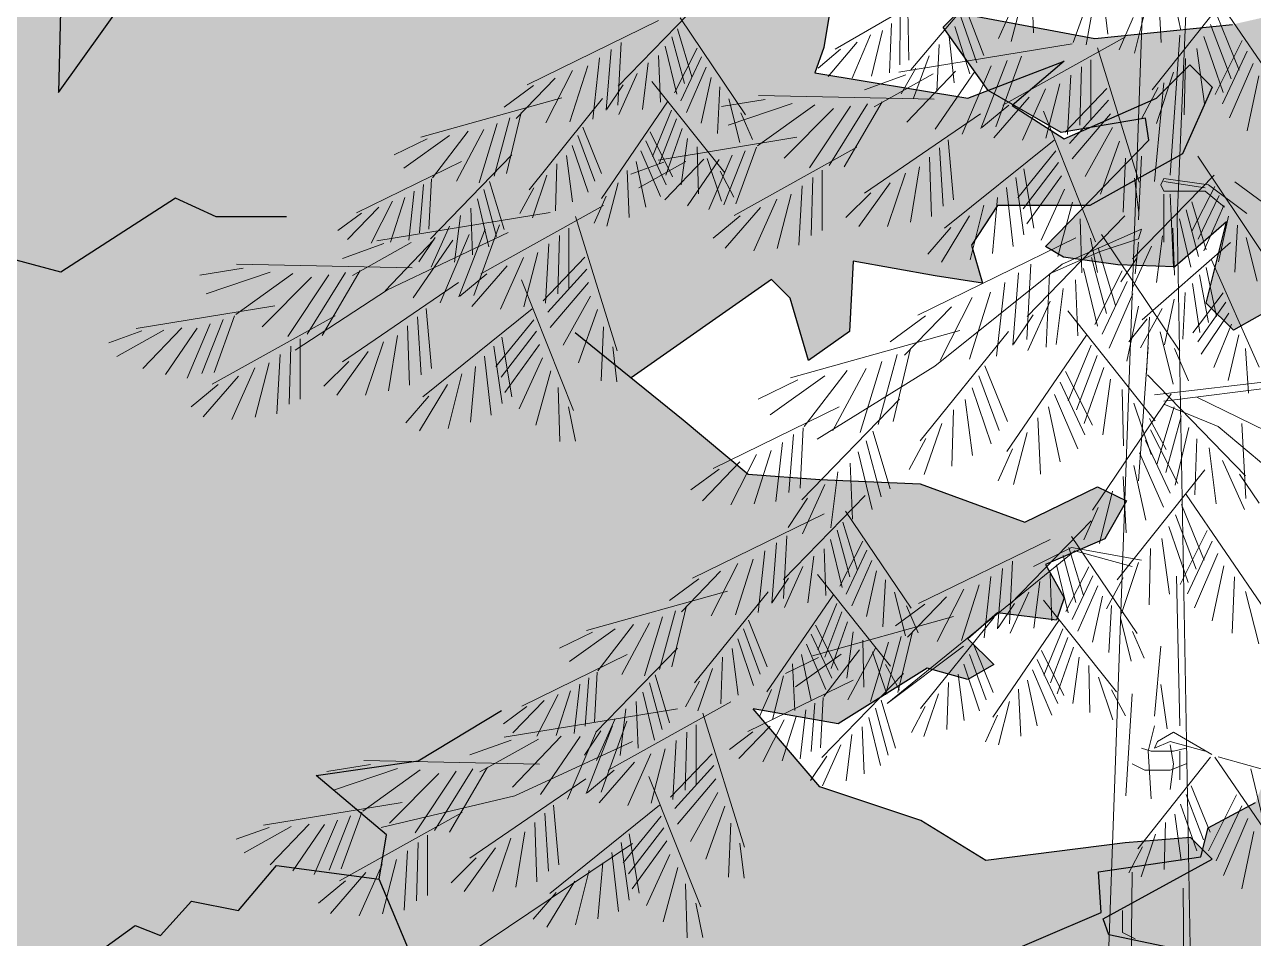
# Model space of a CAD drawing. Header units: millimetres. Extents: x 2403 to 72627, y 1744 to 50777.
# Drawn here: x 17841 to 22744, y 30528 to 34175 of the extents above; entities that cross this region are included whole.
import ezdxf

# ---------------------------------------------------------------- set-up
doc = ezdxf.new("R2010")
doc.units = ezdxf.units.MM
doc.layers.add('dwgmodels.com', color=250, linetype='Continuous')

# ---------------------------------------------------------------- blocks, each defined once
blk = doc.blocks.new('de7')
at = {"layer": 'dwgmodels.com', "linetype": 'Continuous', "lineweight": 0}
for p, q in [((-209.2, 39.8), (-24.2, 5194.2)), ((24.1, 3951.6), (-30.5, 2656.6)), ((-47.3, 3142.1), (-23.5, 3032.6)), ((-411.7, 3132.1), (-562.2, 2953.3)), ((-320.9, 3120.7), (-317.3, 3027.1)), ((-180.3, 3117.3), (-169.3, 3024.3)), ((94.1, 3133.1), (-80.4, 2913.6)), ((-68.6, 3120.1), (-62.7, 3007.8)), ((-510.9, 3112), (-713, 2994.7)), ((-339.1, 3096.5), (-362, 3009.9)), ((-196.5, 3091.8), (-212.6, 3003.6)), ((-90, 3090.8), (-116.2, 2986.4)), ((-983.4, 3088.6), (-1146.2, 2920.9)), ((-568.1, 3072.8), (-566.3, 2972.7)), ((-452.2, 3075.9), (-416.6, 2982.2)), ((-363.4, 3069.4), (-387.5, 3016.2)), ((57, 3084.1), (215.3, 2852.6)), ((-1065.3, 3051.7), (-1327.7, 2923.3)), ((-1022.7, 3057.2), (-892, 2863.5)), ((-600.9, 3046.2), (-604.8, 2947.7)), ((-583.4, 3060.4), (-584.4, 2963.7)), ((-462.5, 3059), (-430.6, 2967.7)), ((-218.6, 3062.9), (-238.5, 3007.9)), ((-118.7, 3057.9), (-146.8, 2993.6)), ((35.7, 3043.7), (76.9, 2935.2)), ((47.4, 3064.3), (93.2, 2953.1)), ((-1039.3, 3019.3), (-1014, 2926)), ((-1027.8, 3035.4), (-999, 2939.5)), ((-642.7, 3023), (-679, 2936.7)), ((-618.7, 3031.8), (-640.6, 2941)), ((-486, 3020.1), (-475.8, 2927.3)), ((-474.1, 3039.7), (-444.4, 2945.7)), ((-133.6, 3019.5), (-378.7, 2883.2)), ((-44.5, 2743.2), (-25.4, 3022.6)), ((22.3, 3020.2), (61.1, 2908.4)), ((-1160.3, 2993.8), (-1170, 2873.3)), ((-1140, 3007.8), (-1146.7, 2882.8)), ((-1052.3, 3000.9), (-1029.3, 2905)), ((-988.4, 2997), (-1033.7, 2907.7)), ((-702.8, 2994.6), (-747.3, 2956.6)), ((-669.3, 3008.8), (-726.9, 2940.1)), ((-240.5, 3005.4), (-586.4, 2948.8)), ((-505.5, 3003.8), (-510.5, 2910.2)), ((-189.6, 2997.1), (-106.5, 2729.2)), ((8.8, 2996.3), (24, 2885.3)), ((98.7, 3012.1), (45, 2904.5)), ((-1183.4, 2977.6), (-1196.9, 2855.1)), ((-1086.1, 2967.3), (-1097.8, 2874.2)), ((-1065.4, 2982.2), (-1061.9, 2888.8)), ((-979.9, 2979.2), (-1021.3, 2891.8)), ((-525.8, 2981.4), (-556.7, 2897.2)), ((-369.7, 2971.8), (-422.6, 2836.7)), ((-341.5, 2980.9), (-392.5, 2839.6)), ((-203.1, 2973.7), (-203.1, 2853.5)), ((-14.2, 2976), (-17, 2863.6)), ((108.9, 2990.7), (60, 2885.5)), ((-1237.4, 2952.4), (-1290.5, 2847.9)), ((-1206.8, 2961.2), (-1242.2, 2849.9)), ((-1108, 2946.4), (-1144.7, 2864.6)), ((-970.4, 2958.8), (-1009.9, 2868.4)), ((-572.2, 2943.2), (-654.8, 2913.7)), ((-517.6, 2945.3), (-635, 2879.6)), ((-552.5, 2956.6), (-581.5, 2905.8)), ((-472.7, 2951), (-569.8, 2849.3)), ((-434.4, 2950.4), (-513.6, 2834.9)), ((-401.8, 2961.2), (-459.8, 2825.1)), ((-243.1, 2942.6), (-249.9, 2824.4)), ((-221.8, 2959.2), (-225, 2843.2)), ((-37.8, 2948.5), (-72, 2846.5)), ((120.6, 2966.3), (73.9, 2857.6)), ((-1315, 2922.3), (-1373.8, 2878.9)), ((-1272, 2937.1), (-1349.8, 2856.4)), ((-1136.4, 2923.6), (-1168.9, 2875)), ((-1078.6, 2930.5), (-933.1, 2747.6)), ((-960.7, 2938), (-980.6, 2846.8)), ((-942.9, 2919.7), (-947.9, 2826.1)), ((-264.7, 2925.6), (-293, 2817.2)), ((-69, 2917.9), (-102, 2856)), ((-57.2, 2927.4), (-76.2, 2730.5)), ((132.3, 2941.5), (109.2, 2831.8)), ((-1258.2, 2897.5), (-1539.7, 2819.1)), ((-1177.3, 2896.3), (-1323.9, 2714.3)), ((-853.1, 2894.3), (-939.6, 2880.3)), ((-925.1, 2895.3), (-903.3, 2808.3)), ((-515.6, 2895.1), (-866, 2902.4)), ((-326, 2899.2), (-396.5, 2818)), ((-293.7, 2915.6), (-339.2, 2812.8)), ((-171, 2916), (-254, 2829)), ((-1047.6, 2889.7), (-1179.6, 2696.8)), ((-1039.7, 2873.2), (-1077.8, 2780.6)), ((-799, 2886.5), (-926.4, 2843.3)), ((-753.8, 2883.9), (-867.8, 2801.6)), ((-716.3, 2876.4), (-815.1, 2777.1)), ((-682.2, 2881.1), (-764, 2757.8)), ((-648.7, 2885.6), (-725.3, 2762.4)), ((-619.4, 2889.5), (-695.2, 2759.7)), ((-366.5, 2882.8), (-420.7, 2838.2)), ((-297.7, 2870.8), (-193.9, 2610.3)), ((-167.5, 2892.6), (-245.3, 2806.4)), ((-1387.8, 2846.3), (-1423.5, 2728.2)), ((-1362.2, 2857.9), (-1393.7, 2741.2)), ((-1339.7, 2868.1), (-1369, 2746.3)), ((-1029.8, 2856), (-1064.2, 2765.7)), ((-901.2, 2867.9), (-877.8, 2814.3)), ((-422.9, 2865.7), (-654.4, 2707.3)), ((-163.6, 2865.8), (-240.2, 2775.7)), ((-1482.4, 2822.5), (-1573.6, 2757.4)), ((-1445.6, 2831.3), (-1516.8, 2738.2)), ((-1413.9, 2834.3), (-1468.9, 2731.4)), ((-1226.5, 2822.1), (-1192.7, 2731.5)), ((-1216.5, 2839.2), (-1179, 2746.4)), ((-1082.3, 2829.7), (-1037.6, 2740)), ((-1018.7, 2836.5), (-1051, 2743.3)), ((-159.7, 2838.6), (-214.1, 2740.7)), ((-1527.4, 2815.8), (-1593.1, 2783.8)), ((-1237.7, 2802.6), (-1206, 2709.2)), ((-1090.9, 2811.9), (-1050.1, 2724.2)), ((-789.4, 2818.8), (-1066.2, 2773.5)), ((-1007.5, 2816.5), (-1020.1, 2724)), ((-988.3, 2799.6), (-985.9, 2705.9)), ((-669.6, 2799), (-914.7, 2662.7)), ((-870.3, 2799.2), (-911, 2686.2)), ((-505.1, 2797.5), (-497.7, 2681.7)), ((-276.3, 2813.2), (-494.7, 2637.2)), ((-487.8, 2813.7), (-476.8, 2694)), ((-145.6, 2811.4), (-183.7, 2705.6)), ((-1458.4, 2770.8), (-1668.4, 2668.1)), ((-1358.1, 2783.8), (-1520.8, 2616.1)), ((-1249.1, 2782.7), (-1237, 2690.2)), ((-1110.4, 2770.8), (-1091.1, 2679.5)), ((-1011.2, 2770.7), (-1105.1, 2718.2)), ((-1100.6, 2791.5), (-1061.7, 2700.9)), ((-975.2, 2775.3), (-1052.9, 2693.9)), ((-944.6, 2774.8), (-1007.9, 2682.4)), ((-968.6, 2776.7), (-940.1, 2691.7)), ((-918.5, 2783.5), (-964.9, 2674.6)), ((-892.8, 2791.9), (-935.1, 2683.9)), ((-524.8, 2779), (-520.7, 2660.7)), ((-272.8, 2791.5), (-348.7, 2698.3)), ((-133.6, 2777.2), (-138.6, 2669.7)), ((-108, 2654.3), (-101.6, 2781.3)), ((10.4, 2781.2), (140.2, 2586.9)), ((-1268.3, 2766), (-1271.3, 2672.3)), ((-1128.3, 2752.6), (-1123.9, 2659)), ((-1054.8, 2769.1), (-1120.9, 2745.4)), ((-942.7, 2751.2), (-915.1, 2699.6)), ((-739.1, 2753.2), (-739.1, 2633)), ((-572.7, 2747.5), (-608.5, 2640.9)), ((-544.8, 2760.1), (-562.9, 2649.5)), ((-267.5, 2768.4), (-338.3, 2676.4)), ((-336.9, 2756.2), (-316.6, 2637.8)), ((-1534.5, 2724.5), (-1542.3, 2628.1)), ((-1518.2, 2735.8), (-1523.6, 2635.7)), ((-1402.5, 2730.6), (-1373.6, 2634.7)), ((-1288.2, 2743.2), (-1317.2, 2658.3)), ((-1146.2, 2728.3), (-1168.6, 2641.5)), ((-779.1, 2722.1), (-785.9, 2603.9)), ((-757.8, 2738.7), (-761, 2622.7)), ((-603.4, 2728.1), (-666.1, 2640.7)), ((-352.9, 2738.8), (-336.4, 2623.9)), ((-261.5, 2742), (-330.9, 2646.1)), ((43.3, 2743.3), (-120.2, 2576.3)), ((-115.6, 2737.4), (-107.2, 2667.8)), ((-57.2, 2736.8), (-63.5, 2724.1)), ((-63.5, 2724.1), (-57.2, 2711.5)), ((31.7, 2724.1), (-57.2, 2736.8)), ((-57.2, 2730.5), (25.4, 2717.8)), ((108, 2667), (31.7, 2724.1)), ((84.2, 2730.1), (319.2, 2556.5)), ((-1571.7, 2698.4), (-1600, 2609.4)), ((-1552.9, 2711.6), (-1563.8, 2613.6)), ((-1413.9, 2714.5), (-1388.6, 2621.2)), ((-1314.3, 2717.9), (-1342.2, 2666.5)), ((-1170.3, 2701.1), (-1194.1, 2647.6)), ((-800.7, 2705.1), (-829, 2596.7)), ((-642.2, 2708.1), (-692, 2658.7)), ((-389.5, 2698.4), (-399, 2586.7)), ((-371.1, 2718.8), (-357.8, 2601.2)), ((-255.5, 2715.2), (-302, 2613.3)), ((-57.2, 2711.5), (25.4, 2711.5)), ((-57.2, 2705.1), (-57.2, 2609.8)), ((-44.5, 2705.1), (-38.1, 2559.1)), ((44.4, 2720.8), (-1.3, 2631.7)), ((52.8, 2703), (11.1, 2615.7)), ((25.4, 2711.5), (63.5, 2679.7)), ((-1623.8, 2679.1), (-1686.1, 2614.6)), ((-1596.2, 2691.4), (-1638.6, 2607.8)), ((-1440.1, 2677.4), (-1436.6, 2584)), ((-1426.9, 2696.1), (-1403.9, 2600.2)), ((-1175, 2683), (-1420.1, 2546.6)), ((-862, 2678.7), (-932.5, 2597.4)), ((-829.7, 2695.1), (-875.2, 2592.3)), ((-416.4, 2683.6), (-443.8, 2574.6)), ((-239.3, 2689.2), (-269, 2580.7)), ((-12.8, 2674.2), (12.1, 2580.8)), ((-1.3, 2690.2), (27.1, 2594.2)), ((62.3, 2682.5), (22.4, 2592.3)), ((-1658.2, 2667.3), (-1705.3, 2632.6)), ((-1281.9, 2668.8), (-1627.8, 2612.2)), ((-1460.8, 2662.5), (-1472.4, 2569.4)), ((-1231, 2660.5), (-1147.9, 2392.7)), ((-902.5, 2662.3), (-956.6, 2617.7)), ((-445.4, 2661.9), (-501.2, 2569.9)), ((-134.9, 2662.4), (-330.2, 2461.1)), ((-224.6, 2656), (-221.3, 2548.5)), ((-30.5, 2656.6), (3.3, 766.5)), ((-25.9, 2655.9), (-3.4, 2559.9)), ((71.8, 2661.7), (51.6, 2570.6)), ((-1606.6, 2514.6), (-1365.3, 2628.9)), ((-1482.6, 2641.6), (-1519.4, 2559.8)), ((-1443.2, 2624.7), (-1501.2, 2488.6)), ((-1411.1, 2635.2), (-1464, 2500.2)), ((-1382.9, 2644.4), (-1433.9, 2503)), ((-1244.5, 2637.2), (-1244.5, 2517)), ((-482.6, 2638.9), (-528.4, 2585.8)), ((-260.4, 2565.4), (-101.6, 2635.3)), ((-182, 2624.7), (-25.2, 2392.3)), ((-101.6, 2635.3), (-108, 2616.2)), ((-39.1, 2637.2), (-36.1, 2543.9)), ((89.5, 2643.3), (84.2, 2549.7)), ((-1613.6, 2606.6), (-1696.2, 2577.1)), ((-1559, 2608.7), (-1676.4, 2543.1)), ((-1514.1, 2614.4), (-1611.2, 2512.7)), ((-1475.8, 2613.9), (-1555, 2498.3)), ((-1511, 2618.8), (-1543.5, 2570.2)), ((-1284.5, 2606), (-1291.3, 2487.9)), ((-1263.2, 2622.7), (-1266.4, 2506.7)), ((-233.1, 2618), (-548, 2464)), ((-203.6, 2617.7), (-189.8, 2548.9)), ((-108, 2616.2), (-184.2, 2590.8)), ((-81.9, 2601.6), (-119, 2520)), ((-108, 2609.8), (-114.3, 2546.3)), ((75.4, 2608.6), (-100.6, 2454.9)), ((-59.9, 2622.4), (-72, 2529.4)), ((107.2, 2618.8), (128.6, 2531.8)), ((-1335.1, 2579.1), (-1380.6, 2476.2)), ((-1306.1, 2589), (-1334.4, 2480.6)), ((-1212.4, 2579.5), (-1295.4, 2492.5)), ((-184.2, 2590.8), (-285.8, 2546.3)), ((-201.9, 2579.2), (-171.5, 2467.2)), ((-188.2, 2598.5), (-153.5, 2483.4)), ((-110.3, 2578.9), (-143, 2530.5)), ((-1894.5, 2557.8), (-1981, 2543.8)), ((-1840.4, 2549.9), (-1967.8, 2506.7)), ((-1557, 2558.6), (-1907.4, 2565.9)), ((-1660.8, 2552.9), (-1736.6, 2423.2)), ((-1367.4, 2562.6), (-1437.9, 2481.4)), ((-1208.9, 2556), (-1286.7, 2469.9)), ((-514.3, 2362.2), (-260.4, 2565.4)), ((-322.8, 2565.5), (-330.8, 2415.4)), ((-217.5, 2557.1), (-189.9, 2442)), ((-140.8, 2552.5), (-195.2, 2445.3)), ((26.8, 2559.2), (47.6, 2461.2)), ((37.6, 2574), (132.6, 2360.4)), ((-1795.2, 2547.3), (-1909.2, 2465)), ((-1757.7, 2539.8), (-1856.5, 2440.6)), ((-1723.6, 2544.5), (-1805.4, 2421.3)), ((-1690.1, 2549), (-1766.7, 2425.9)), ((-1464.3, 2529.1), (-1695.8, 2370.7)), ((-1407.9, 2546.3), (-1462.1, 2501.7)), ((-1339.1, 2534.3), (-1235.3, 2273.7)), ((-1205, 2529.3), (-1281.6, 2439.1)), ((-374.8, 2529.2), (-391.1, 2382.2)), ((-347.1, 2548.6), (-358.8, 2404)), ((-285.8, 2546.3), (-292.1, 2400.3)), ((-233.3, 2534.6), (-229.1, 2422.7)), ((-130.7, 2531.1), (-180.3, 2426.2)), ((-0.4, 2526.8), (14.6, 2429.3)), ((14.1, 2544.1), (31.6, 2449)), ((-1790.7, 2393.9), (-1606.6, 2514.6)), ((-1201.1, 2502.1), (-1255.5, 2404.1)), ((-402.9, 2509.5), (-445.4, 2376)), ((-258.2, 2516.8), (-272.1, 2405.2)), ((-119.2, 2506.6), (-166.6, 2398.1)), ((-15.1, 2509.2), (-19.3, 2416)), ((60.9, 2508.7), (0.8, 2428.6)), ((-1830.8, 2482.3), (-2107.6, 2437)), ((-1317.7, 2476.6), (-1536.1, 2300.7)), ((-1529.2, 2477.1), (-1518.2, 2357.4)), ((-481.2, 2480.5), (-574.6, 2383.8)), ((-439.7, 2498.9), (-503.4, 2373.6)), ((-284.4, 2491.7), (-328.5, 2393.6)), ((-107.6, 2481.7), (-131.5, 2372.2)), ((-60.4, 2477.1), (-103.8, 2398.6)), ((-36.9, 2496.1), (-56.2, 2404.4)), ((66.2, 2489.6), (10.2, 2410.7)), ((-1934.2, 2455.4), (-1976.5, 2347.3)), ((-1711, 2462.4), (-1956.1, 2326.1)), ((-1911.7, 2462.7), (-1952.4, 2349.6)), ((-1546.5, 2460.9), (-1539.1, 2345.1)), ((-1314.2, 2454.9), (-1390.1, 2361.7)), ((-1187, 2474.9), (-1225.1, 2369)), ((-532.8, 2462.8), (-603.3, 2410.7)), ((-318.4, 2464.3), (-357.4, 2406)), ((-249.1, 2472.7), (-74.5, 2253.2)), ((-90.6, 2456.7), (-127, 2410.9)), ((-86.3, 2459.7), (-92.2, 2347.4)), ((72, 2467.9), (17.4, 2385.8)), ((-2096.2, 2432.5), (-2162.3, 2408.9)), ((-2052.6, 2434.2), (-2146.5, 2381.6)), ((-2016.6, 2438.7), (-2094.3, 2357.4)), ((-1986, 2438.3), (-2049.3, 2345.8)), ((-1959.9, 2446.9), (-2006.3, 2338.1)), ((-1566.2, 2442.4), (-1562.1, 2324.1)), ((-1308.9, 2431.8), (-1379.7, 2339.9)), ((-1175, 2440.7), (-1180, 2333.2)), ((-464.7, 2433.1), (-802.4, 2339)), ((-367.5, 2431.6), (-543.4, 2213.2)), ((-64.9, 2430.4), (-38.8, 2326)), ((77.9, 2445.8), (42.5, 2359.4)), ((-1780.5, 2416.7), (-1780.5, 2296.5)), ((-1614.1, 2410.9), (-1649.9, 2304.3)), ((-1586.2, 2423.5), (-1604.3, 2312.9)), ((-1378.3, 2419.7), (-1358, 2301.2)), ((-1302.9, 2405.5), (-1372.3, 2309.6)), ((-211.9, 2423.7), (-370.3, 2192.2)), ((-202.4, 2403.9), (-248.2, 2292.7)), ((92.2, 2424.6), (71.1, 2333.3)), ((-1820.5, 2385.5), (-1827.3, 2267.3)), ((-1799.2, 2402.1), (-1802.4, 2286.1)), ((-1644.8, 2391.6), (-1707.5, 2304.2)), ((-1412.5, 2382.2), (-1399.2, 2264.6)), ((-1394.3, 2402.2), (-1377.8, 2287.4)), ((-1296.9, 2378.6), (-1343.4, 2276.7)), ((-1157, 2400.9), (-1148.6, 2331.2)), ((-589.5, 2385.6), (-627.3, 2245.5)), ((-562.5, 2397.7), (-597.6, 2251.7)), ((-190.6, 2383.3), (-231.9, 2274.8)), ((-108, 2133.6), (-88.9, 2400.3)), ((-36.2, 2397.5), (-8.1, 2333.2)), ((105.5, 2397.5), (111.8, 2308)), ((-1871.1, 2358.6), (-1916.6, 2255.7)), ((-1842.1, 2368.5), (-1870.4, 2260.1)), ((-1683.6, 2371.5), (-1733.4, 2322.1)), ((-1430.9, 2361.8), (-1440.4, 2250.2)), ((-749.3, 2216.2), (-514.3, 2362.2)), ((-651.4, 2357.2), (-717.5, 2233.7)), ((-620.2, 2371.6), (-663, 2229.9)), ((-414.6, 2363.1), (-369.5, 2251.7)), ((-177.2, 2359.8), (-216, 2248)), ((355.6, 2355.8), (-76.2, 2305)), ((-1903.4, 2342.1), (-1973.9, 2260.9)), ((-1457.8, 2347.1), (-1485.2, 2238)), ((-1280.7, 2352.6), (-1310.4, 2244.1)), ((-787.6, 2335), (-866.5, 2296.6)), ((-733.6, 2343.1), (-843.1, 2264.9)), ((-689.5, 2353.6), (-774.9, 2241.9)), ((-426.5, 2342.6), (-386, 2233.9)), ((-263.9, 2330.3), (-214.9, 2225.1)), ((-253.6, 2351.7), (-199.9, 2244.1)), ((-163.7, 2335.9), (-179, 2224.9)), ((-89.9, 2344.9), (105.4, 2143.6)), ((-57.2, 2292.4), (342.9, 2343.1)), ((-1943.9, 2325.8), (-1998, 2281.2)), ((-1486.8, 2325.4), (-1542.6, 2233.4)), ((-1266, 2319.5), (-1262.7, 2211.9)), ((-440, 2319.2), (-402, 2207.1)), ((-275.5, 2305.9), (-228.8, 2197.2)), ((-42.7, 2307.2), (-199.6, 2074.8)), ((-140.8, 2315.6), (-137.9, 2203.2)), ((-1524, 2302.4), (-1569.8, 2249.2)), ((-1245, 2281.2), (-1231.2, 2212.4)), ((-704.9, 2281), (-956.8, 2157.8)), ((-584.5, 2296.6), (-779.8, 2095.4)), ((-453.7, 2295.4), (-439.2, 2184.2)), ((-287.2, 2281.1), (-264.1, 2171.4)), ((-117.2, 2288.1), (-82.9, 2186.1)), ((-36.6, 2281), (-71.3, 2165.9)), ((50.8, 2241.5), (-57.2, 2286)), ((8.3, 2300.5), (323.2, 2146.5)), ((-476.8, 2275.3), (-480.4, 2162.8)), ((-308.7, 2259.2), (-303.5, 2146.9)), ((-86, 2257.5), (-52.9, 2195.6)), ((-22.9, 2261.7), (-53.2, 2149.7)), ((-776.7, 2239), (-783.1, 2118.9)), ((-637.7, 2232.7), (-603.1, 2117.6)), ((-500.6, 2247.9), (-535.4, 2146.1)), ((-84, 2235), (-29.6, 2127.8)), ((-7.3, 2239.6), (-34.8, 2124.5)), ((285.8, 2044.7), (50.8, 2241.5)), ((98, 2248), (106, 2097.9)), ((-818.3, 2210), (-831.3, 2092.3)), ((-796.1, 2225.5), (-805.5, 2109.8)), ((-651.5, 2213.4), (-621.1, 2101.4)), ((-532, 2217.5), (-565.4, 2155.8)), ((-330.3, 2230.1), (-357.1, 2125.9)), ((-94.1, 2213.6), (-44.5, 2108.7)), ((8.5, 2217.1), (4.3, 2105.2)), ((-870.2, 2185.7), (-921.1, 2085.5)), ((-840.8, 2194.2), (-874.7, 2087.4)), ((-667.1, 2191.4), (-639.5, 2076.3)), ((-359.2, 2197.3), (-387.7, 2133.2)), ((-105.6, 2189.1), (-58.2, 2080.6)), ((33.4, 2199.3), (47.3, 2087.7)), ((-903.4, 2171), (-978.1, 2093.6)), ((-682.9, 2168.9), (-678.7, 2056.9)), ((-117.2, 2164.2), (-93.3, 2054.7)), ((59.6, 2174.2), (103.7, 2076.1)), ((-944.7, 2156.8), (-1001.1, 2115.1)), ((-707.7, 2151), (-721.7, 2039.4)), ((24.3, 2155.2), (-150.2, 1935.7)), ((-138.5, 2142.2), (-132.6, 2029.9)), ((93.6, 2146.8), (132.6, 2088.5)), ((-733.9, 2125.9), (-778.1, 2027.8)), ((-159.9, 2112.9), (-186, 2008.5)), ((-653.2, 2104.4), (-816, 1936.7)), ((-768, 2098.6), (-807, 2040.2)), ((-22.4, 2086.4), (23.4, 1975.2)), ((-12.8, 2106.2), (145.5, 1874.7)), ((-735.1, 2067.4), (-997.5, 1939.1)), ((-692.5, 2073), (-561.8, 1879.3)), ((-188.6, 2080), (-216.7, 2015.7)), ((-34.2, 2065.8), (7.1, 1957.3)), ((-709.1, 2035), (-683.8, 1941.7)), ((-697.6, 2051.1), (-668.8, 1955.2)), ((-202.4, 2053.6), (-365.1, 1885.9)), ((-47.5, 2042.3), (-8.8, 1930.5)), ((-809.8, 2023.6), (-816.5, 1898.6)), ((-722.1, 2016.6), (-699.1, 1920.7)), ((-658.2, 2012.8), (-703.5, 1923.4)), ((-284.2, 2016.6), (-546.6, 1888.3)), ((-241.7, 2022.2), (-110.9, 1828.5)), ((-61.1, 2018.4), (-45.8, 1907.4)), ((28.8, 2034.2), (-24.9, 1926.6)), ((39.1, 2012.8), (-9.9, 1907.6)), ((-853.2, 1993.4), (-866.7, 1870.8)), ((-830.1, 2009.5), (-839.8, 1889)), ((-735.2, 1997.9), (-731.7, 1904.6)), ((-649.7, 1994.9), (-691.1, 1907.5)), ((-235, 1993.9), (-609.6, 1689.1)), ((-317.5, 1962.1), (-241.3, 2000.2)), ((-246.8, 2000.3), (-217.9, 1904.4)), ((-241.3, 2000.2), (-101.6, 1974.9)), ((-120.7, 1962.1), (-235, 1993.9)), ((-84, 1998.1), (-86.9, 1885.7)), ((50.7, 1988.4), (4, 1879.7)), ((-907.2, 1968.1), (-960.3, 1863.7)), ((-876.6, 1976.9), (-912, 1865.7)), ((-777.8, 1962.1), (-814.5, 1880.3)), ((-755.9, 1983), (-767.6, 1890)), ((-640.2, 1974.5), (-679.7, 1884.2)), ((-359, 1972.8), (-365.6, 1847.8)), ((-271.2, 1965.8), (-248.2, 1869.9)), ((-258.2, 1984.2), (-232.9, 1890.9)), ((-207.3, 1962), (-252.6, 1872.6)), ((-107.6, 1970.6), (-141.8, 1868.6)), ((62.5, 1963.6), (39.3, 1853.9)), ((-984.8, 1938), (-1043.6, 1894.6)), ((-941.8, 1952.8), (-1019.6, 1872.2)), ((-806.2, 1939.3), (-838.7, 1890.7)), ((-748.4, 1946.3), (-602.9, 1763.3)), ((-630.5, 1953.8), (-650.4, 1862.5)), ((-402.3, 1942.6), (-415.9, 1820)), ((-379.2, 1958.7), (-389, 1838.2)), ((-284.4, 1947.1), (-280.9, 1853.8)), ((-198.9, 1944.1), (-240.2, 1856.7)), ((-138.8, 1940), (-171.9, 1878.1)), ((-31.8, 1943.1), (-25.4, 1644.6)), ((83.9, 1941.7), (78.7, 1829.4)), ((-928, 1913.3), (-1209.5, 1834.9)), ((-612.7, 1935.5), (-617.7, 1841.9)), ((-456.4, 1917.3), (-509.4, 1812.9)), ((-425.7, 1926.1), (-461.1, 1814.9)), ((-305.1, 1932.2), (-316.7, 1839.2)), ((-189.3, 1923.7), (-228.8, 1833.4)), ((105.5, 1912.6), (132.3, 1808.4)), ((-847.1, 1912.1), (-993.7, 1730.1)), ((-717.4, 1905.4), (-849.4, 1712.5)), ((-709.5, 1888.9), (-747.6, 1796.3)), ((-594.9, 1911), (-573.1, 1824.1)), ((-490.9, 1902), (-568.8, 1821.4)), ((-355.3, 1888.5), (-387.8, 1839.9)), ((-326.9, 1911.3), (-363.7, 1829.5)), ((-297.5, 1895.5), (-152.1, 1712.5)), ((-179.7, 1903), (-199.5, 1811.7)), ((-1032, 1873.7), (-1063.5, 1757)), ((-1009.5, 1883.8), (-1038.8, 1762.1)), ((-699.6, 1871.8), (-734, 1781.4)), ((-534, 1887.2), (-592.7, 1843.8)), ((-571, 1883.6), (-547.6, 1830)), ((-161.9, 1884.7), (-166.8, 1791.1)), ((-1115.4, 1847), (-1186.6, 1754)), ((-1083.7, 1850.1), (-1138.7, 1747.1)), ((-1057.6, 1862), (-1093.3, 1744)), ((-886.3, 1855), (-848.8, 1762.1)), ((-477.2, 1862.5), (-758.6, 1784.1)), ((-752.1, 1845.4), (-707.4, 1755.8)), ((-688.5, 1852.2), (-720.8, 1759)), ((-396.2, 1861.3), (-542.8, 1679.3)), ((-266.6, 1854.6), (-398.5, 1661.7)), ((-144.1, 1860.2), (-122.3, 1773.3)), ((-1197.2, 1831.5), (-1262.9, 1799.5)), ((-1152.2, 1838.2), (-1243.4, 1773.1)), ((-907.5, 1818.4), (-875.8, 1725)), ((-896.3, 1837.9), (-862.5, 1747.3)), ((-760.7, 1827.6), (-719.9, 1739.9)), ((-677.3, 1832.3), (-689.9, 1739.7)), ((-658.1, 1815.4), (-655.7, 1721.7)), ((-581.2, 1822.9), (-612.7, 1706.2)), ((-558.7, 1833), (-588, 1711.3)), ((-258.6, 1838.1), (-296.8, 1745.5)), ((-248.8, 1821), (-283.2, 1730.6)), ((-120.1, 1832.8), (-96.7, 1779.2)), ((-1027.9, 1799.6), (-1190.6, 1631.9)), ((-918.9, 1798.5), (-906.8, 1705.9)), ((-770.4, 1807.3), (-731.5, 1716.7)), ((-664.6, 1796.2), (-735.7, 1703.2)), ((-632.8, 1799.3), (-687.9, 1696.3)), ((-606.8, 1811.2), (-642.5, 1693.2)), ((-638.4, 1792.4), (-609.9, 1707.4)), ((-609.6, 1689.1), (-457.2, 1803.4)), ((-435.5, 1804.2), (-397.9, 1711.3)), ((-301.3, 1794.6), (-256.6, 1705)), ((-237.7, 1801.4), (-270, 1708.2)), ((-63.5, 1803.4), (-76.2, 1663.7)), ((-1128.2, 1786.6), (-1338.2, 1683.9)), ((-938.1, 1781.7), (-941.1, 1688.1)), ((-746.3, 1780.7), (-812, 1748.7)), ((-798.1, 1768.4), (-793.7, 1674.8)), ((-701.3, 1787.4), (-792.5, 1722.3)), ((-780.2, 1786.6), (-760.9, 1695.2)), ((-612.5, 1767), (-584.9, 1715.4)), ((-456.7, 1767.6), (-424.9, 1674.2)), ((-445.4, 1787.1), (-411.6, 1696.5)), ((-309.8, 1776.8), (-269.1, 1689.1)), ((-226.4, 1781.5), (-239.1, 1688.9)), ((-1188, 1751.5), (-1193.4, 1651.5)), ((-1072.3, 1746.3), (-1043.4, 1650.4)), ((-958, 1758.9), (-987, 1674.1)), ((-816, 1744.1), (-838.4, 1657.3)), ((-577, 1748.8), (-739.8, 1581.1)), ((-468, 1747.7), (-455.9, 1655.1)), ((-319.5, 1756.5), (-280.6, 1665.9)), ((-207.3, 1764.6), (-204.9, 1670.9)), ((-187.6, 1741.6), (-159.1, 1656.6)), ((-1222.7, 1727.3), (-1233.6, 1629.3)), ((-1204.3, 1740.2), (-1212.1, 1643.9)), ((-1083.7, 1730.2), (-1058.4, 1636.9)), ((-984.1, 1733.6), (-1012, 1682.2)), ((-677.4, 1735.8), (-887.3, 1633.1)), ((-840.1, 1716.8), (-863.9, 1663.4)), ((-487.3, 1730.9), (-490.3, 1637.3)), ((-347.2, 1717.6), (-342.9, 1624)), ((-329.3, 1735.8), (-310, 1644.4)), ((-50.8, 1638.3), (-63.5, 1727.2)), ((-1293.6, 1694.9), (-1355.9, 1630.4)), ((-1266, 1707.2), (-1308.4, 1623.6)), ((-1241.5, 1714.2), (-1269.8, 1625.2)), ((-921, 1692.4), (-1166.1, 1556)), ((-1109.9, 1693.1), (-1106.4, 1599.8)), ((-1096.7, 1711.8), (-1073.7, 1615.9)), ((-737.2, 1700.7), (-742.5, 1600.7)), ((-621.4, 1695.5), (-592.6, 1599.6)), ((-507.1, 1708.1), (-536.2, 1623.3)), ((-365.2, 1693.3), (-387.5, 1606.5)), ((-161.6, 1716.2), (-134.1, 1664.6)), ((-120.7, 1708.1), (-133.3, 1505)), ((-1328, 1683.1), (-1375.1, 1648.3)), ((-1027.9, 1678.2), (-1373.8, 1621.6)), ((-1130.6, 1678.2), (-1142.2, 1585.2)), ((-977, 1669.9), (-893.9, 1402.1)), ((-771.9, 1676.5), (-782.7, 1578.5)), ((-753.4, 1689.4), (-761.2, 1593.1)), ((-632.9, 1679.4), (-607.6, 1586.1)), ((-533.3, 1682.8), (-561.1, 1631.4)), ((-1157.1, 1644.6), (-1210, 1509.6)), ((-1152.4, 1657.3), (-1189.2, 1575.5)), ((-1128.9, 1653.8), (-1179.9, 1512.4)), ((-990.5, 1646.6), (-990.5, 1526.4)), ((-842.8, 1644.1), (-905, 1579.6)), ((-815.1, 1656.4), (-857.6, 1572.8)), ((-790.6, 1663.4), (-818.9, 1574.4)), ((-645.9, 1661), (-622.9, 1565.1)), ((-389.3, 1666), (-413, 1612.6)), ((-76.2, 1644.6), (-88.9, 1593.8)), ((-1260.1, 1623.8), (-1357.2, 1522.1)), ((-1221.8, 1623.3), (-1301, 1507.7)), ((-1189.2, 1634.1), (-1247.2, 1498)), ((-1180.8, 1634.5), (-1213.3, 1585.9)), ((-1009.2, 1632.1), (-1012.4, 1516.1)), ((-877.2, 1632.3), (-924.2, 1597.5)), ((-679.7, 1627.4), (-691.4, 1534.4)), ((-659, 1642.3), (-655.5, 1549)), ((-38.1, 1631.9), (-69.9, 1612.9)), ((38.1, 1587.5), (-38.1, 1631.9)), ((-1359.6, 1616), (-1442.2, 1586.5)), ((-1305, 1618.1), (-1422.4, 1552.5)), ((-1352.5, 1505), (-1117.6, 1612.9)), ((-1052.1, 1598.4), (-1080.4, 1490)), ((-1030.5, 1615.4), (-1037.3, 1497.3)), ((-701.6, 1606.5), (-738.3, 1524.7)), ((-82.6, 1593.8), (-101.6, 1600.2)), ((-88.9, 1593.8), (-82.6, 1498.6)), ((-38.1, 1593.8), (-82.6, 1593.8)), ((-69.9, 1612.9), (-76.2, 1600.2)), ((-76.2, 1600.2), (-44.5, 1612.9)), ((-44.5, 1612.9), (25.4, 1593.8)), ((-44.5, 1606.5), (-38.1, 1568.4)), ((-12.7, 1600.2), (-38.1, 1593.8)), ((-25.4, 1593.8), (-25.4, 1536.7)), ((-1303, 1568), (-1653.4, 1575.3)), ((-1113.4, 1572), (-1183.9, 1490.8)), ((-1081.1, 1588.5), (-1126.6, 1485.6)), ((-958.4, 1588.9), (-1041.4, 1501.9)), ((-730, 1583.7), (-762.5, 1535.1)), ((35.9, 1582.2), (-109.5, 1399.2)), ((44.1, 1582), (209, 1340.9)), ((50.8, 1582.4), (275.9, 1519.6)), ((-1640.5, 1567.2), (-1727, 1553.2)), ((-1586.4, 1559.3), (-1713.8, 1516.1)), ((-1541.2, 1556.7), (-1655.2, 1474.4)), ((-1503.7, 1549.2), (-1602.5, 1450)), ((-1469.6, 1553.9), (-1551.4, 1430.7)), ((-1436.1, 1558.4), (-1512.7, 1435.3)), ((-1406.8, 1562.3), (-1482.6, 1432.6)), ((-1153.9, 1555.7), (-1208.1, 1511.1)), ((-954.9, 1565.4), (-1032.7, 1479.3)), ((-95.3, 1555.7), (-120.7, 1568.4)), ((-44.5, 1555.7), (-95.3, 1555.7)), ((-12.7, 1568.4), (-44.5, 1555.7)), ((-38.1, 1568.4), (-44.5, 1517.6)), ((115.9, 1558.8), (139.4, 1461.4)), ((-1210.3, 1538.5), (-1441.8, 1380.1)), ((-1085.1, 1543.7), (-981.3, 1283.1)), ((-951, 1538.7), (-1027.6, 1448.5)), ((-3, 1524.8), (35.2, 1432.2)), ((-1619.2, 1441.4), (-1352.5, 1505)), ((-947.1, 1511.5), (-1001.5, 1413.5)), ((-12.8, 1507.7), (21.6, 1417.3)), ((87.5, 1507), (31.6, 1395)), ((-1576.8, 1491.7), (-1853.6, 1446.4)), ((-1457, 1471.8), (-1702.1, 1335.5)), ((-1657.7, 1472.1), (-1698.4, 1359)), ((-1063.7, 1486), (-1282.1, 1310.1)), ((-1275.2, 1486.5), (-1264.2, 1366.8)), ((-933, 1484.3), (-971.1, 1378.4)), ((-23.9, 1488.1), (8.4, 1394.9)), ((98.2, 1484.8), (47.2, 1375.2)), ((-1762.6, 1448.1), (-1840.3, 1366.8)), ((-1732, 1447.7), (-1795.3, 1355.2)), ((-1705.9, 1456.3), (-1752.3, 1347.5)), ((-1680.2, 1464.8), (-1722.5, 1356.7)), ((-1312.2, 1451.8), (-1308.1, 1333.5)), ((-1292.5, 1470.3), (-1285.1, 1354.5)), ((-1060.2, 1464.3), (-1136.1, 1371.1)), ((-921, 1450.1), (-926, 1342.6)), ((-54.3, 1451.3), (-56.7, 1357.6)), ((-35.2, 1468.1), (-22.5, 1375.6)), ((110.3, 1459.3), (61.6, 1346.1)), ((-1842.2, 1441.9), (-1908.3, 1418.3)), ((-1798.6, 1443.6), (-1892.5, 1391)), ((-1526.5, 1426.1), (-1526.5, 1305.9)), ((-1332.2, 1432.9), (-1350.3, 1322.3)), ((-1054.9, 1441.2), (-1125.7, 1349.3)), ((-1124.3, 1429.1), (-1104, 1310.6)), ((-74, 1428.3), (-102.5, 1343.3)), ((122.5, 1433.5), (98.4, 1319.3)), ((-1545.2, 1411.5), (-1548.4, 1295.5)), ((-1390.8, 1401), (-1453.5, 1313.6)), ((-1447.8, 1187.5), (-1117.6, 1409.7)), ((-1360.1, 1420.3), (-1395.9, 1313.7)), ((-1140.3, 1411.6), (-1123.8, 1296.8)), ((-1048.9, 1414.9), (-1118.3, 1319)), ((-903, 1410.3), (-894.6, 1340.6)), ((-100, 1402.8), (-127.5, 1351.3)), ((-1588.1, 1377.9), (-1616.4, 1269.5)), ((-1566.5, 1394.9), (-1573.3, 1276.7)), ((-1429.6, 1380.9), (-1479.4, 1331.5)), ((-1158.5, 1391.6), (-1145.2, 1274)), ((-1042.9, 1388), (-1089.4, 1286.1)), ((-1649.4, 1351.5), (-1719.9, 1270.3)), ((-1617.1, 1368), (-1662.6, 1265.1)), ((-1203.8, 1356.5), (-1231.2, 1247.4)), ((-1176.9, 1371.2), (-1186.4, 1259.6)), ((-1026.7, 1362), (-1056.4, 1253.5)), ((-120.7, 1352.5), (-127, 673.1)), ((-1689.9, 1335.2), (-1744, 1290.6)), ((-1232.8, 1334.8), (-1288.6, 1242.8)), ((-1012, 1328.9), (-1008.7, 1221.3)), ((-1270, 1311.8), (-1315.8, 1258.6)), ((-19.1, 1320.8), (-12.7, 762)), ((-991, 1290.6), (-977.2, 1221.8)), ((-139.7, 1276.3), (-139.7, 1231.9)), ((-139.7, 1231.9), (-114.3, 1219.2))]:
    blk.add_line(p, q, dxfattribs=at)
blk = doc.blocks.new('Pine 1 Elev_130')
h = blk.add_hatch(color=256)
h.dxf.hatch_style = 1
h.set_gradient(color1=(0, 127, 31), one_color=1, tint=1, name='SPHERICAL')
h.paths.add_polyline_path([(450.3, 2550.3), (391.1, 2573.1), (383.9, 2687.4), (320.7, 2644), (185.2, 2686.8), (128.6, 2653.1), (100.4, 2681.4), (89.2, 2473.5), (-53.3, 2274.3), (-33.6, 3012.8), (109.7, 2930), (69.8, 2822.7), (123.4, 2785.8), (100.4, 2681.4), (128.6, 2653.1), (185.2, 2686.8), (320.7, 2644), (383.9, 2687.4), (391.1, 2573.1), (450.3, 2550.3), (543.8, 2626.3), (667.9, 2583.5), (707.6, 2629.6), (837.3, 2540.6), (862.9, 2616.8), (939.1, 2596.8), (984.5, 2644.6), (1035.2, 2597.9), (1071.6, 2508.8), (1216.2, 2502.4), (1173.7, 2621.4), (1233.5, 2589.1), (1193, 2681.6), (1306.4, 2618.2), (1405.7, 2736.5), (1307, 2796.1), (1230.7, 2776.6), (1177, 2776.8), (1143.4, 2853.2), (1105.3, 2871.7), (1062.2, 2870.6), (1025.2, 3003.3), (1118.4, 2991.7), (1192, 3050.8), (1166.7, 3096), (1059.4, 3099.2), (980.4, 3127.7), (875.9, 3128), (672.7, 3188), (613.5, 3224.9), (511.8, 3236.6), (472.4, 3281.9), (424.7, 3355.5), (399.6, 3468.6), (520.9, 3408.9), (591.3, 3340.8), (631, 3405.7), (738.2, 3337.5), (870.8, 3299), (933.2, 3368), (1045.9, 3297), (1122.4, 3367.4), (1238.3, 3375.5), (1244.3, 3480), (1388.5, 3538.8), (1309.7, 3612.5), (1256.1, 3643.8), (1114.8, 3616), (1146.1, 3692.1), (1123.6, 3726.1), (925.8, 3718.3), (736.7, 3766.9), (559, 3852.2), (376.1, 4076), (181.7, 4270.9), (71.9, 4294), (-211.3, 4583), (-418, 4389.3), (-598.5, 4288.2), (-627.4, 4236.2), (-818.1, 4195.8), (-968.4, 4224.7), (-1043.5, 4236.2), (-1130.2, 4166.9), (-1159.1, 4103.3), (-1037.8, 4190), (-985.7, 4161.1), (-1014.6, 4097.5), (-945.3, 4138), (-893.3, 4109.1), (-760.4, 4103.3), (-748.8, 4010.8), (-673.7, 4010.8), (-679.4, 3941.5), (-604.1, 3866.1), (-712.3, 3797), (-1034.5, 3758.5), (-1268.9, 3764.9), (-1435.5, 3782.4), (-1514.7, 3762.9), (-1466.8, 3726), (-1387.8, 3683.4), (-1393.6, 3635.4), (-1429.7, 3558.9), (-1352.9, 3568.9), (-1309, 3618.2), (-1286.3, 3629.4), (-1272.4, 3550.2), (-1233, 3527.5), (-1108.5, 3589.3), (-1094.5, 3535.5), (-1162.7, 3434.1), (-1145.8, 3394.5), (-1038.2, 3470.4), (-947.8, 3472.9), (-891.4, 3447.3), (-919.9, 3365.5), (-894.7, 3320.2), (-722.1, 3352.1), (-640.2, 3395.7), (-580.9, 3392.6), (-422.7, 3392.1), (-366, 3442.8), (-320.9, 3408.7), (-291.7, 3413.1), (-314.4, 3254.8), (-423.6, 3104), (-672.5, 3008.7), (-878.7, 3003.8), (-893, 2950.1), (-1076.9, 2871.6), (-1204, 2880.5), (-1239.4, 2846.7), (-1393.5, 2813.3), (-1447.2, 2782.4), (-1289.2, 2733.9), (-1346, 2652.2), (-1258.4, 2661.8), (-1224.5, 2637.6), (-1118.7, 2652.7), (-1103.2, 2593.5), (-1029.9, 2552.3), (-991.3, 2435.1), (-1231, 2380.6), (-1445.8, 2358.7), (-1660.3, 2398.9), (-1683, 2376.4), (-1612.7, 2277.3), (-1498.5, 2212), (-1367.1, 2234.2), (-1361.6, 2200.2), (-1523.1, 2034.1), (-1494.9, 2017.1), (-1410.2, 2005.5), (-1321.2, 2002.4), (-1240.5, 2072.7), (-1272, 1945.7), (-1229.7, 1903.2), (-1071.3, 1993.1), (-1020.6, 1928), (-935.7, 1987), (-862.2, 1992.4), (-736.5, 1934.2), (-870.2, 1635.5), (-1014.6, 1600.9), (-956.8, 1554.6), (-1066.7, 1502.6), (-1043.5, 1462.2), (-1008.9, 1462.2), (-906.7, 1345.7), (-881.4, 1308.9), (-779.9, 1229.4), (-743, 1127), (-552.3, 1190.5), (-562.8, 1101.6), (-413, 1135), (-326.9, 1063.4), (-202.8, 1077.9), (-222.9, 959.4), (-40.9, 896.5), (66.7, 973.9), (106.2, 958.2), (154.4, 1011.7), (227.8, 997.4), (287.3, 1067.8), (447.5, 1046.1), (507.1, 904.7), (399.5, 813.2), (499.5, 682), (579.9, 688.3), (614, 770.1), (822.8, 684.7), (884.8, 632.3), (955.7, 722.4), (1133.8, 771.3), (1424.2, 728.2), (1470.1, 795.6), (1382.7, 860.9), (1594.6, 874.3), (1512.8, 900), (1710.6, 933.3), (1586.4, 959.1), (1578, 984.5), (1747.8, 1077.2), (1714, 1111.2), (1612.3, 1103.1), (1394.7, 1075.5), (1293.2, 1138), (1135.2, 1190.5), (1031.2, 1311.9), (1164.1, 1288.8), (1302.8, 1375.5), (1366.4, 1358.1), (1406.9, 1381.3), (1366.4, 1421.7), (1412.7, 1462.2), (1505.1, 1450.6), (1516.7, 1485.3), (1487.8, 1537.3), (1580.2, 1577.7), (1614, 1637), (1568.7, 1658.7), (1455.7, 1603.6), (1292.1, 1663.4), (1135.2, 1670.2), (1023.8, 1678.4), (922.3, 1763.5), (841, 1828.9), (1060.1, 1982.3), (1089, 1953.4), (1117.5, 1856.1), (1181.5, 1901.4), (1187.3, 2011.2), (1315.7, 1988.2), (1389.5, 1976.5), (1372.4, 2036), (1412.7, 2097.9), (1557.1, 2097.9), (1701.6, 2178.8), (1747.8, 2282.8), (1713.2, 2317.5), (1661.2, 2265.5), (1516.7, 2201.9), (1435.8, 2253.9), (1516.7, 2323.3), (1366.4, 2265.5), (1127.5, 2305.2), (1141.7, 2344.7), (1150.4, 2398.3), (961.1, 2407.4), (856.8, 2475.6), (752.3, 2459), (536.5, 2620.4)])
h = blk.add_hatch(color=256)
h.dxf.hatch_style = 1
h.set_gradient(color1=(127, 95, 63), one_color=1, tint=1, name='SPHERICAL')
h.paths.add_polyline_path([(-142, 0), (112.3, -5.8), (83.4, 670.4), (-136.2, 682)])
h.paths.add_polyline_path([(69.8, 2822.7), (109.7, 2930), (-33.6, 3012.8), (-53.3, 2274.3), (89.2, 2473.5), (100.4, 2681.4), (123.4, 2785.8)])
h = blk.add_hatch(color=256)
h.dxf.hatch_style = 1
h.set_gradient(color1=(0, 127, 31), one_color=1, tint=1, name='SPHERICAL')
h.paths.add_polyline_path([(-979.4, 706.1), (-960.1, 560.5), (-912.1, 543.4), (-841.3, 682), (-654.7, 647.1), (-621, 576.4), (-685.2, 520.1), (-525.6, 378.3), (-511.2, 488.5), (-390.5, 543.3), (-227, 569.5), (-205.5, 497), (-136.2, 682), (83.4, 670.4), (141.2, 508.6), (313.5, 420.8), (322.2, 502.7), (390.2, 559), (615.7, 411.4), (592, 497), (669.5, 439.4), (720.4, 473.2), (767.7, 241.4), (810, 229.9), (852.7, 331.5), (866.7, 277.8), (976.7, 229.4), (1095.3, 223.4), (1089, 358.3), (1180.1, 240.1), (1301.4, 183.2), (1281.8, 234.1), (1318.8, 307.4), (1445.8, 270.3), (1499.3, 323.6), (1423.5, 377.7), (1446.2, 394.6), (1601.7, 442.1), (1553.7, 453.5), (1638.7, 543.7), (1747.8, 618.4), (1576.7, 591.9), (1517.6, 648.6), (1387.4, 561.4), (1203.7, 547.9), (1158.7, 601.7), (1020.3, 599.3), (946.8, 579.8), (822.8, 684.7), (614, 770.1), (579.9, 688.3), (499.5, 682), (399.5, 813.2), (507.1, 904.7), (447.5, 1046.1), (287.3, 1067.8), (227.8, 997.4), (154.4, 1011.7), (106.2, 958.2), (66.7, 973.9), (-40.9, 896.5), (-222.9, 959.4), (-202.8, 1077.9), (-326.9, 1063.4), (-413, 1135), (-562.8, 1101.6), (-552.3, 1190.5), (-743, 1127), (-779.9, 1229.4), (-881.4, 1308.9), (-906.7, 1345.7), (-925.6, 1367.2), (-1136, 1311.9), (-1195.4, 1165.8), (-1269, 1126.5), (-1280.4, 1081.3), (-1440.1, 1057.8), (-1436.1, 994.3), (-1639.7, 907.4), (-1690.9, 819.9), (-1815.3, 783.6), (-1887.3, 734), (-1792.8, 749.7), (-1680.2, 633.5), (-1462.5, 694.9), (-1523.2, 629.9), (-1378.7, 606.8), (-1352.9, 505.3), (-1214.2, 603.7), (-1159.1, 572.2)])
for p, q in [((-53.3, 2274.3), (89.2, 2473.5)), ((1164.1, 1288.8), (1031.2, 1311.9)), ((507.1, 904.7), (447.5, 1046.1))]:
    blk.add_line(p, q)
at = {"layer": 'dwgmodels.com', "linetype": 'Continuous'}
for p, q in [((-33.6, 3012.8), (-53.3, 2274.3)), ((-1683, 2376.4), (-1660.3, 2398.9)), ((-1660.3, 2398.9), (-1445.8, 2358.7)), ((1150.4, 2398.3), (1141.7, 2344.7)), ((-1445.8, 2358.7), (-1231, 2380.6)), ((-1612.7, 2277.3), (-1683, 2376.4)), ((1141.7, 2344.7), (1127.5, 2305.2)), ((1366.4, 2265.5), (1516.7, 2323.3)), ((1516.7, 2323.3), (1435.8, 2253.9)), ((1127.5, 2305.2), (1366.4, 2265.5)), ((1661.2, 2265.5), (1713.2, 2317.5)), ((1713.2, 2317.5), (1747.8, 2282.8)), ((-1498.5, 2212), (-1612.7, 2277.3)), ((1516.7, 2201.9), (1661.2, 2265.5)), ((1747.8, 2282.8), (1701.6, 2178.8)), ((1435.8, 2253.9), (1516.7, 2201.9)), ((-1367.1, 2234.2), (-1498.5, 2212)), ((-1361.6, 2200.2), (-1367.1, 2234.2)), ((-1523.1, 2034.1), (-1361.6, 2200.2)), ((1701.6, 2178.8), (1557.1, 2097.9)), ((129.7, 2109.4), (-49.5, 1993.9)), ((193.2, 2080.5), (129.7, 2109.4)), ((1412.7, 2097.9), (1372.4, 2036)), ((1557.1, 2097.9), (1412.7, 2097.9)), ((-1240.5, 2072.7), (-1321.2, 2002.4)), ((-1272, 1945.7), (-1240.5, 2072.7)), ((303, 2080.5), (193.2, 2080.5)), ((-1494.9, 2017.1), (-1523.1, 2034.1)), ((-49.5, 1993.9), (-222.9, 2040.1)), ((1372.4, 2036), (1389.5, 1976.5)), ((-1410.2, 2005.5), (-1494.9, 2017.1)), ((-1321.2, 2002.4), (-1410.2, 2005.5)), ((1187.3, 2011.2), (1181.5, 1901.4)), ((1315.7, 1988.2), (1187.3, 2011.2)), ((-1071.3, 1993.1), (-1229.7, 1903.2)), ((1060.1, 1982.3), (841, 1828.9)), ((1089, 1953.4), (1060.1, 1982.3)), ((1389.5, 1976.5), (1315.7, 1988.2)), ((-1229.7, 1903.2), (-1272, 1945.7)), ((1117.5, 1856.1), (1089, 1953.4)), ((753.3, 1899.6), (922.3, 1763.5)), ((1181.5, 1901.4), (1117.5, 1856.1)), ((922.3, 1763.5), (1023.8, 1678.4)), ((1023.8, 1678.4), (1135.2, 1670.2)), ((1135.2, 1670.2), (1292.1, 1663.4)), ((1292.1, 1663.4), (1455.7, 1603.6)), ((1455.7, 1603.6), (1568.7, 1658.7)), ((1568.7, 1658.7), (1614, 1637)), ((1614, 1637), (1580.2, 1577.7)), ((1580.2, 1577.7), (1487.8, 1537.3)), ((1487.8, 1537.3), (1516.7, 1485.3)), ((1516.7, 1485.3), (1505.1, 1450.6)), ((1412.7, 1462.2), (1366.4, 1421.7)), ((1505.1, 1450.6), (1412.7, 1462.2)), ((1366.4, 1421.7), (1406.9, 1381.3)), ((1406.9, 1381.3), (1366.4, 1358.1)), ((1302.8, 1375.5), (1164.1, 1288.8)), ((1366.4, 1358.1), (1302.8, 1375.5)), ((508.2, 1230.9), (638.4, 1309.6)), ((1135.2, 1190.5), (1031.2, 1311.9)), ((349.3, 1207.9), (508.2, 1230.9)), ((459.1, 1115.4), (349.3, 1207.9)), ((1293.2, 1138), (1135.2, 1190.5)), ((-1269, 1126.5), (-1195.4, 1165.8)), ((1394.7, 1075.5), (1293.2, 1138)), ((-1280.4, 1081.3), (-1269, 1126.5)), ((447.5, 1046.1), (459.1, 1115.4)), ((1612.3, 1103.1), (1394.7, 1075.5)), ((1714, 1111.2), (1612.3, 1103.1)), ((1747.8, 1077.2), (1714, 1111.2)), ((-1440.1, 1057.8), (-1280.4, 1081.3)), ((1578, 984.5), (1747.8, 1077.2)), ((-1436.1, 994.3), (-1440.1, 1057.8)), ((227.8, 997.4), (287.3, 1067.8)), ((287.3, 1067.8), (447.5, 1046.1)), ((106.2, 958.2), (154.4, 1011.7)), ((154.4, 1011.7), (227.8, 997.4)), ((-1639.7, 907.4), (-1436.1, 994.3)), ((1586.4, 959.1), (1578, 984.5)), ((-40.9, 896.5), (66.7, 973.9)), ((66.7, 973.9), (106.2, 958.2)), ((1710.6, 933.3), (1586.4, 959.1))]:
    blk.add_line(p, q, dxfattribs=at)

msp = doc.modelspace()

# ---------------------------------------------------------------- block references
at = {"layer": 'dwgmodels.com', "linetype": 'Continuous', "lineweight": 0, "xscale": 2.556092162598885, "yscale": 2.556092162598885, "zscale": 2.556092162598885}
for p in [(18112, 28090.2), (25807.7, 28090.2)]:
    msp.add_blockref('Pine 1 Elev_130', p, dxfattribs=at)
at = {"layer": 'dwgmodels.com', "xscale": 2, "yscale": 2, "zscale": 2}
msp.add_blockref('de7', (22501.7, 28087.4), dxfattribs=at)

doc.saveas('drawing.dxf')
